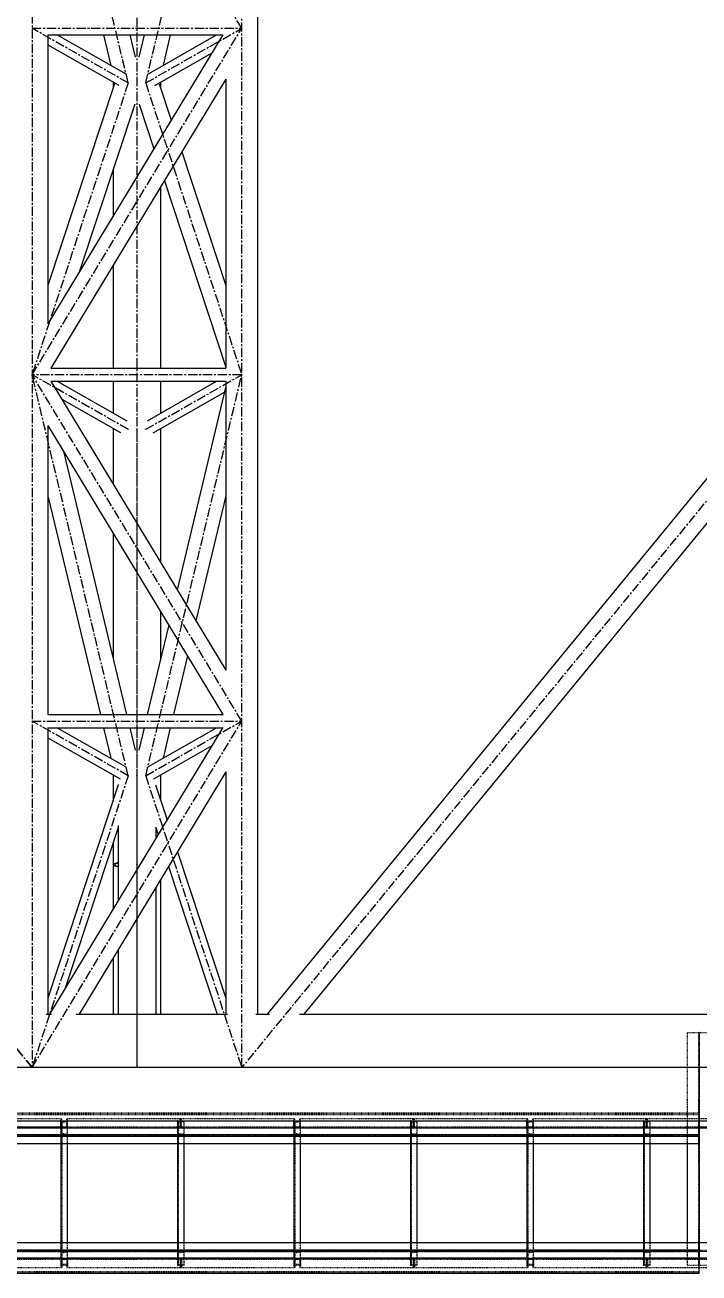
# Model space of a CAD drawing. Header units: millimetres. Extents: x 5143 to 30813, y 232 to 21408.
# Drawn here: x 18359 to 18937, y 15564 to 16635 of the extents above; entities that cross this region are included whole.
import ezdxf

# ---------------------------------------------------------------- set-up
doc = ezdxf.new("R2010")
doc.units = ezdxf.units.MM
doc.header["$LTSCALE"] = 0.25
for name, pattern in [('CENTER', [50.8, 31.75, -6.35, 6.35, -6.35]), ('XKITLINE00', [0]), ('XKITLINE02', [4, 2, -2]), ('XKITLINE03', [6, 3, -1, 1, -1])]:
    doc.linetypes.add(name, pattern=pattern)

msp = doc.modelspace()

# ---------------------------------------------------------------- linework, layer by layer
at = {"color": 8, "linetype": 'CENTER'}
for p, q in [((20005, 17520), (18545, 15740.3)), ((18545, 16632.2), (18365, 16929.1)), ((18447.5, 16585.3), (18365, 16929.1)), ((18462.5, 16585.3), (18545, 16929.1)), ((18365, 16860.1), (18365, 15740.3)), ((18545, 15740.3), (18545, 16860.1)), ((18455, 16806.3), (18455, 15914.4)), ((18365, 15740.3), (17635, 16630.1)), ((17635, 16630.1), (18365, 15740.3)), ((18365, 16334.9), (18545, 16632.2)), ((18365, 16632.2), (18545, 16632.2)), ((18447.5, 16585.3), (18365, 16632.2)), ((18462.5, 16585.3), (18545, 16632.2)), ((18447.5, 16585.3), (18365, 16334.9)), ((18462.5, 16585.3), (18545, 16334.9)), ((18545, 16037.6), (18365, 16334.9)), ((18447.5, 15990.7), (18365, 16334.9)), ((18545, 16334.9), (18365, 16334.9)), ((18447.5, 16288), (18365, 16334.9)), ((18462.5, 15990.7), (18545, 16334.9)), ((18462.5, 16288), (18545, 16334.9)), ((18455, 16288), (18455, 15740.3)), ((18365, 15740.3), (18545, 16037.6)), ((18365, 16037.6), (18545, 16037.6)), ((18447.5, 15990.7), (18365, 16037.6)), ((18462.5, 15990.7), (18545, 16037.6)), ((18447.5, 15990.7), (18365, 15740.3)), ((18455, 15990.7), (18455, 15740.3)), ((18462.5, 15990.7), (18545, 15740.3)), ((20275, 15740.3), (17635, 15740.3)), ((18455, 15740.3), (17635, 15740.3)), ((20245, 15740.3), (17635, 15740.3)), ((19275, 15740.3), (18455, 15740.3))]:
    msp.add_line(p, q, dxfattribs=at)
at = {"color": 8, "linetype": 'XKITLINE00'}
for p, q in [((18558.6, 16860.1), (18558.6, 15786)), ((18528.8, 16626.6), (18378.6, 16378.5)), ((18378.6, 16626.6), (18378.6, 16378.5)), ((18378.6, 16626.5), (18528.8, 16626.5)), ((18386.5, 16626.5), (18445.5, 16593)), ((18426.3, 16626.5), (18432.6, 16600.3)), ((18448.9, 16626.5), (18453.4, 16607.4)), ((18461.1, 16626.5), (18456.5, 16607.3)), ((18464.8, 16593.1), (18523.4, 16626.5)), ((18483.6, 16626.5), (18477.4, 16600.3)), ((19259.3, 16630.1), (18566.7, 15786)), ((18378.6, 16617.9), (18439.4, 16583.3)), ((18470.4, 16583.2), (18519.5, 16611.1)), ((19275, 16610.9), (18598.2, 15786)), ((18435.7, 16584.5), (18378.6, 16411.3)), ((18531.3, 16588.5), (18381.2, 16340.6)), ((18434.7, 16586), (18434.7, 16581.4)), ((18474.2, 16584.6), (18484.5, 16553.4)), ((18475.3, 16586), (18475.3, 16581.4)), ((18531.3, 16588.5), (18531.3, 16340.6)), ((18453.1, 16567.2), (18405.5, 16422.9)), ((18457, 16567), (18469.6, 16528.7)), ((18493.5, 16526.1), (18531.3, 16411.3)), ((18434.7, 16511.4), (18434.7, 16471.1)), ((18478.6, 16501.4), (18531.3, 16341.3)), ((18475.3, 16496), (18475.3, 16340.6)), ((18434.7, 16428.9), (18434.7, 16340.6)), ((18381.1, 16340.6), (18531.4, 16340.6)), ((18381.1, 16329.3), (18531.3, 16081.2)), ((18381.2, 16329.2), (18531.3, 16329.2)), ((18386.5, 16329.2), (18446.4, 16295.2)), ((18434.7, 16329.2), (18434.7, 16301.8)), ((18464, 16295.4), (18523.4, 16329.2)), ((18475.3, 16329.2), (18475.3, 16301.8)), ((18531.3, 16324.9), (18489.5, 16150.3)), ((18531.3, 16329.3), (18531.3, 16081.2)), ((18468.8, 16285), (18530.1, 16319.9)), ((18390.5, 16313.8), (18440.9, 16285.2)), ((18378.6, 16291.2), (18528.8, 16043.3)), ((18378.6, 16291.2), (18378.6, 16043.3)), ((18434.7, 16288.7), (18434.7, 16240.8)), ((18475.3, 16288.7), (18475.3, 16173.8)), ((18392, 16269.2), (18446.1, 16043.3)), ((18378.6, 16230.9), (18423.6, 16043.3)), ((18531.3, 16230.9), (18505.6, 16123.7)), ((18434.7, 16198.7), (18434.7, 16091.1)), ((18475.3, 16131.6), (18475.3, 16091)), ((18482.3, 16120.1), (18463.8, 16043.3)), ((18498.4, 16093.5), (18486.4, 16043.3)), ((18378.6, 16043.3), (18528.9, 16043.3)), ((18378.6, 16032), (18378.6, 15786)), ((18378.6, 16031.9), (18528.8, 16031.9)), ((18528.8, 16032), (18379.9, 15786)), ((18386.5, 16031.9), (18445.4, 15998.4)), ((18426.4, 16031.9), (18432.6, 16005.7)), ((18448.9, 16031.9), (18453.5, 16012.7)), ((18461.1, 16031.9), (18456.5, 16012.5)), ((18464.8, 15998.5), (18523.4, 16031.9)), ((18483.6, 16031.9), (18477.4, 16005.7)), ((18378.6, 16023.3), (18440.5, 15988.1)), ((18469.4, 15988), (18519.5, 16016.5)), ((18531.3, 15993.9), (18405.4, 15786)), ((18531.3, 15993.9), (18531.3, 15786)), ((18439, 15983), (18378.6, 15799.9)), ((18434.7, 15991.4), (18434.7, 15970)), ((18438.9, 15983.1), (18438.9, 15982.7)), ((18471, 15983), (18480.9, 15952.8)), ((18475.3, 15991.4), (18475.3, 15969.9)), ((18438.9, 15946.3), (18393.4, 15808.3)), ((18438.9, 15948.1), (18438.9, 15883.4)), ((18471.1, 15946.6), (18471.1, 15936.6)), ((18471.1, 15946.4), (18473.2, 15940.1)), ((18434.7, 15933.6), (18434.7, 15914.4)), ((18489.9, 15925.5), (18531.3, 15799.8)), ((18435, 15914.9), (18434.7, 15914.4)), ((18434.7, 15914.4), (18435, 15913.9)), ((18434.7, 15914.4), (18434.7, 15876.5)), ((18435, 15914.9), (18435.9, 15915.3)), ((18435, 15913.9), (18435.9, 15913.5)), ((18435.9, 15915.3), (18437.4, 15915.8)), ((18436.2, 15914.8), (18435.9, 15914.4)), ((18435.9, 15914.4), (18436.2, 15914)), ((18435.9, 15913.5), (18437.4, 15913)), ((18436.2, 15914.8), (18437, 15915.3)), ((18436.2, 15914), (18437, 15913.5)), ((18437, 15915.3), (18438.4, 15915.7)), ((18437, 15913.5), (18438.4, 15913.1)), ((18437.4, 15915.8), (18438.9, 15916)), ((18437.4, 15913), (18438.9, 15912.8)), ((18438.4, 15915.7), (18438.9, 15915.8)), ((18438.4, 15913.1), (18438.9, 15913)), ((18482.2, 15912.8), (18524, 15786)), ((18475.3, 15901.4), (18475.3, 15786)), ((18471.1, 15894.5), (18471.1, 15786)), ((18434.7, 15834.3), (18434.7, 15786)), ((18438.9, 15841.2), (18438.9, 15786)), ((18377.2, 15786), (18381.7, 15786)), ((18402.7, 15786), (18532.8, 15786)), ((18557.2, 15786), (18568.7, 15786)), ((18594.4, 15786), (19955.4, 15786)), ((17635, 15694.6), (20275, 15694.6))]:
    msp.add_line(p, q, dxfattribs=at)
at = {"color": 3, "linetype": 'XKITLINE02'}
for p, q in [((18927.5, 15770.3), (18947.5, 15770.3)), ((18927.5, 15570.6), (18927.5, 15770.3)), ((18937.2, 15570.6), (18937.2, 15770.3)), ((18292.7, 15696.6), (18390.4, 15696.6)), ((18337.5, 15701.3), (18937.5, 15701.3)), ((18337.5, 15700.4), (18937.5, 15700.4)), ((18337.5, 15699.9), (18937.5, 15699.9)), ((18389.8, 15688.6), (18389.8, 15696.6)), ((18390, 15694.6), (18395.5, 15694.6)), ((18390, 15682.6), (18390, 15694.6)), ((18390, 15590.1), (18390, 15694.6)), ((18390, 15694.6), (18395.5, 15694.6)), ((18390.4, 15689.4), (18390.4, 15696.6)), ((18390.7, 15570.6), (18390.7, 15694.6)), ((18390.7, 15693.5), (18395.5, 15693.9)), ((18390.7, 15683.6), (18390.7, 15693.5)), ((18394.9, 15689.4), (18394.9, 15696.6)), ((18394.9, 15696.6), (18492.7, 15696.6)), ((18395.5, 15688.6), (18395.5, 15696.6)), ((18395.5, 15693.9), (18395.5, 15694.6)), ((18395.5, 15570.6), (18395.5, 15694.6)), ((18490, 15694.6), (18495.5, 15694.6)), ((18490, 15682.6), (18490, 15694.6)), ((18490, 15590.1), (18490, 15694.6)), ((18490, 15694.6), (18495.5, 15694.6)), ((18490.7, 15570.6), (18490.7, 15694.6)), ((18490.7, 15693.5), (18495.5, 15693.9)), ((18490.7, 15683.6), (18490.7, 15693.5)), ((18492.2, 15689.4), (18492.2, 15696.6)), ((18492.7, 15688.6), (18492.7, 15696.6)), ((18492.7, 15696.6), (18590.4, 15696.6)), ((18492.7, 15688.6), (18492.7, 15696.6)), ((18493.3, 15689.4), (18493.3, 15696.6)), ((18495.5, 15693.9), (18495.5, 15694.6)), ((18495.5, 15570.6), (18495.5, 15694.6)), ((18589.8, 15688.6), (18589.8, 15696.6)), ((18590, 15694.6), (18595.5, 15694.6)), ((18590, 15682.6), (18590, 15694.6)), ((18590, 15590.1), (18590, 15694.6)), ((18590, 15694.6), (18595.5, 15694.6)), ((18590.4, 15689.4), (18590.4, 15696.6)), ((18590.7, 15570.6), (18590.7, 15694.6)), ((18590.7, 15693.5), (18595.5, 15693.9)), ((18590.7, 15683.6), (18590.7, 15693.5)), ((18594.9, 15689.4), (18594.9, 15696.6)), ((18594.9, 15696.6), (18692.7, 15696.6)), ((18595.5, 15688.6), (18595.5, 15696.6)), ((18595.5, 15693.9), (18595.5, 15694.6)), ((18595.5, 15570.6), (18595.5, 15694.6)), ((18690, 15694.6), (18695.5, 15694.6)), ((18690, 15682.6), (18690, 15694.6)), ((18690, 15590.1), (18690, 15694.6)), ((18690, 15694.6), (18695.5, 15694.6)), ((18690.7, 15570.6), (18690.7, 15694.6)), ((18690.7, 15693.5), (18695.5, 15693.9)), ((18690.7, 15683.6), (18690.7, 15693.5)), ((18692.2, 15689.4), (18692.2, 15696.6)), ((18692.7, 15688.6), (18692.7, 15696.6)), ((18692.7, 15696.6), (18790.4, 15696.6)), ((18692.7, 15688.6), (18692.7, 15696.6)), ((18693.3, 15689.4), (18693.3, 15696.6)), ((18695.5, 15693.9), (18695.5, 15694.6)), ((18695.5, 15570.6), (18695.5, 15694.6)), ((18789.8, 15688.6), (18789.8, 15696.6)), ((18790, 15694.6), (18795.5, 15694.6)), ((18790, 15682.6), (18790, 15694.6)), ((18790, 15590.1), (18790, 15694.6)), ((18790, 15694.6), (18795.5, 15694.6)), ((18790.4, 15689.4), (18790.4, 15696.6)), ((18790.7, 15570.6), (18790.7, 15694.6)), ((18790.7, 15693.5), (18795.5, 15693.9)), ((18790.7, 15683.6), (18790.7, 15693.5)), ((18794.9, 15689.4), (18794.9, 15696.6)), ((18794.9, 15696.6), (18892.7, 15696.6)), ((18795.5, 15688.6), (18795.5, 15696.6)), ((18795.5, 15693.9), (18795.5, 15694.6)), ((18795.5, 15570.6), (18795.5, 15694.6)), ((18890, 15694.6), (18895.5, 15694.6)), ((18890, 15682.6), (18890, 15694.6)), ((18890, 15590.1), (18890, 15694.6)), ((18890, 15694.6), (18895.5, 15694.6)), ((18890.7, 15570.6), (18890.7, 15694.6)), ((18890.7, 15693.5), (18895.5, 15693.9)), ((18890.7, 15683.6), (18890.7, 15693.5)), ((18892.2, 15689.4), (18892.2, 15696.6)), ((18892.7, 15688.6), (18892.7, 15696.6)), ((18892.7, 15696.6), (18990.4, 15696.6)), ((18892.7, 15688.6), (18892.7, 15696.6)), ((18893.3, 15689.4), (18893.3, 15696.6)), ((18895.5, 15693.9), (18895.5, 15694.6)), ((18895.5, 15570.6), (18895.5, 15694.6)), ((18937.5, 15694.6), (18937.5, 15701.3)), ((18292.7, 15688.6), (18395.6, 15688.6)), ((18293.3, 15689.4), (18395.6, 15689.4)), ((18337.5, 15689.4), (18395.6, 15689.4)), ((18337.5, 15688.6), (18389.8, 15688.6)), ((18337.5, 15682.6), (18937.5, 15682.6)), ((18337.5, 15682.6), (18937.5, 15682.6)), ((18337.5, 15682.1), (18937.5, 15682.1)), ((18389.7, 15689.4), (18389.7, 15688.6)), ((18389.7, 15689.4), (18492.2, 15689.4)), ((18389.7, 15688.6), (18492.7, 15688.6)), ((18390, 15682.6), (18395.5, 15682.6)), ((18390.7, 15683.6), (18395.5, 15683.3)), ((18395.5, 15682.6), (18395.5, 15683.3)), ((18395.6, 15689.4), (18395.6, 15688.6)), ((18486.9, 15689.4), (18486.9, 15688.6)), ((18490, 15688.6), (18492.7, 15688.6)), ((18490, 15682.6), (18495.5, 15682.6)), ((18490.7, 15683.6), (18495.5, 15683.3)), ((18492.7, 15688.6), (18595.6, 15688.6)), ((18493.3, 15689.4), (18595.6, 15689.4)), ((18495.5, 15682.6), (18495.5, 15683.3)), ((18498.6, 15689.4), (18498.6, 15688.6)), ((18589.7, 15689.4), (18589.7, 15688.6)), ((18589.7, 15689.4), (18692.2, 15689.4)), ((18589.7, 15688.6), (18692.7, 15688.6)), ((18590, 15682.6), (18595.5, 15682.6)), ((18590.7, 15683.6), (18595.5, 15683.3)), ((18595.5, 15682.6), (18595.5, 15683.3)), ((18595.6, 15689.4), (18595.6, 15688.6)), ((18686.9, 15689.4), (18686.9, 15688.6)), ((18690, 15688.6), (18692.7, 15688.6)), ((18690, 15682.6), (18695.5, 15682.6)), ((18690.7, 15683.6), (18695.5, 15683.3)), ((18692.7, 15688.6), (18795.6, 15688.6)), ((18693.3, 15689.4), (18795.6, 15689.4)), ((18695.5, 15682.6), (18695.5, 15683.3)), ((18698.6, 15689.4), (18698.6, 15688.6)), ((18789.7, 15689.4), (18789.7, 15688.6)), ((18789.7, 15689.4), (18892.2, 15689.4)), ((18789.7, 15688.6), (18892.7, 15688.6)), ((18790, 15682.6), (18795.5, 15682.6)), ((18790.7, 15683.6), (18795.5, 15683.3)), ((18795.5, 15682.6), (18795.5, 15683.3)), ((18795.6, 15689.4), (18795.6, 15688.6)), ((18886.9, 15689.4), (18886.9, 15688.6)), ((18890, 15688.6), (18892.7, 15688.6)), ((18890, 15682.6), (18895.5, 15682.6)), ((18890.7, 15683.6), (18895.5, 15683.3)), ((18892.7, 15688.6), (18995.6, 15688.6)), ((18893.3, 15689.4), (18994.9, 15689.4)), ((18895.5, 15682.6), (18895.5, 15683.3)), ((18898.6, 15689.4), (18898.6, 15688.6)), ((18937.5, 15689.4), (18995.6, 15689.4)), ((18937.5, 15681.3), (18937.5, 15682.6)), ((18337.5, 15681.7), (18937.5, 15681.7)), ((18390, 15570.6), (18390, 15590.1)), ((18395.5, 15570.6), (18395.5, 15590.1)), ((18490, 15570.6), (18490, 15590.1)), ((18495.5, 15570.6), (18495.5, 15590.1)), ((18590, 15570.6), (18590, 15590.1)), ((18595.5, 15570.6), (18595.5, 15590.1)), ((18690, 15570.6), (18690, 15590.1)), ((18695.5, 15570.6), (18695.5, 15590.1)), ((18790, 15570.6), (18790, 15590.1)), ((18795.5, 15570.6), (18795.5, 15590.1)), ((18890, 15570.6), (18890, 15590.1)), ((18895.5, 15570.6), (18895.5, 15590.1)), ((18927.5, 15570.6), (18927.5, 15590.1)), ((18292.7, 15576.6), (18395.6, 15576.6)), ((18293.3, 15575.8), (18395.6, 15575.8)), ((18337.5, 15583.4), (18937.5, 15583.4)), ((18337.5, 15583), (18937.5, 15583)), ((18337.5, 15582.6), (18937.5, 15582.6)), ((18337.5, 15582.5), (18937.5, 15582.5)), ((18389.7, 15576.6), (18492.7, 15576.6)), ((18389.7, 15576.6), (18389.7, 15575.8)), ((18389.7, 15575.8), (18492.2, 15575.8)), ((18389.8, 15576.6), (18389.8, 15568.6)), ((18390, 15582.6), (18395.5, 15582.6)), ((18390, 15570.6), (18390, 15582.6)), ((18390.4, 15575.8), (18390.4, 15568.6)), ((18390.7, 15581.5), (18395.5, 15581.9)), ((18390.7, 15571.6), (18390.7, 15581.5)), ((18394.9, 15575.8), (18394.9, 15568.6)), ((18395.5, 15581.9), (18395.5, 15582.6)), ((18395.5, 15576.6), (18395.5, 15568.6)), ((18395.6, 15576.6), (18395.6, 15575.8)), ((18486.9, 15576.6), (18486.9, 15575.8)), ((18490, 15582.6), (18495.5, 15582.6)), ((18490, 15570.6), (18490, 15582.6)), ((18490.7, 15581.5), (18495.5, 15581.9)), ((18490.7, 15571.6), (18490.7, 15581.5)), ((18492.2, 15575.8), (18492.2, 15568.6)), ((18492.7, 15568.6), (18492.7, 15576.6)), ((18492.7, 15576.6), (18595.6, 15576.6)), ((18492.7, 15568.6), (18492.7, 15576.6)), ((18493.3, 15575.8), (18595.6, 15575.8)), ((18493.3, 15575.8), (18493.3, 15568.6)), ((18495.5, 15581.9), (18495.5, 15582.6)), ((18498.6, 15576.6), (18498.6, 15575.8)), ((18589.7, 15576.6), (18692.7, 15576.6)), ((18589.7, 15576.6), (18589.7, 15575.8)), ((18589.7, 15575.8), (18692.2, 15575.8)), ((18589.8, 15576.6), (18589.8, 15568.6)), ((18590, 15582.6), (18595.5, 15582.6)), ((18590, 15570.6), (18590, 15582.6)), ((18590.4, 15575.8), (18590.4, 15568.6)), ((18590.7, 15581.5), (18595.5, 15581.9)), ((18590.7, 15571.6), (18590.7, 15581.5)), ((18594.9, 15575.8), (18594.9, 15568.6)), ((18595.5, 15581.9), (18595.5, 15582.6)), ((18595.5, 15576.6), (18595.5, 15568.6)), ((18595.6, 15576.6), (18595.6, 15575.8)), ((18686.9, 15576.6), (18686.9, 15575.8)), ((18690, 15582.6), (18695.5, 15582.6)), ((18690, 15570.6), (18690, 15582.6)), ((18690.7, 15581.5), (18695.5, 15581.9)), ((18690.7, 15571.6), (18690.7, 15581.5)), ((18692.2, 15575.8), (18692.2, 15568.6)), ((18692.7, 15568.6), (18692.7, 15576.6)), ((18692.7, 15576.6), (18795.6, 15576.6)), ((18692.7, 15568.6), (18692.7, 15576.6)), ((18693.3, 15575.8), (18795.6, 15575.8)), ((18693.3, 15575.8), (18693.3, 15568.6)), ((18695.5, 15581.9), (18695.5, 15582.6)), ((18698.6, 15576.6), (18698.6, 15575.8)), ((18789.7, 15576.6), (18892.7, 15576.6)), ((18789.7, 15576.6), (18789.7, 15575.8)), ((18789.7, 15575.8), (18892.2, 15575.8)), ((18789.8, 15576.6), (18789.8, 15568.6)), ((18790, 15582.6), (18795.5, 15582.6)), ((18790, 15570.6), (18790, 15582.6)), ((18790.4, 15575.8), (18790.4, 15568.6)), ((18790.7, 15581.5), (18795.5, 15581.9)), ((18790.7, 15571.6), (18790.7, 15581.5)), ((18794.9, 15575.8), (18794.9, 15568.6)), ((18795.5, 15581.9), (18795.5, 15582.6)), ((18795.5, 15576.6), (18795.5, 15568.6)), ((18795.6, 15576.6), (18795.6, 15575.8)), ((18886.9, 15576.6), (18886.9, 15575.8)), ((18890, 15582.6), (18895.5, 15582.6)), ((18890, 15570.6), (18890, 15582.6)), ((18890.7, 15581.5), (18895.5, 15581.9)), ((18890.7, 15571.6), (18890.7, 15581.5)), ((18892.2, 15575.8), (18892.2, 15568.6)), ((18892.7, 15568.6), (18892.7, 15576.6)), ((18892.7, 15576.6), (18995.6, 15576.6)), ((18892.7, 15568.6), (18892.7, 15576.6)), ((18893.3, 15575.8), (18995.6, 15575.8)), ((18893.3, 15575.8), (18893.3, 15568.6)), ((18895.5, 15581.9), (18895.5, 15582.6)), ((18898.6, 15576.6), (18898.6, 15575.8)), ((18937.5, 15582.6), (18937.5, 15583.9)), ((18937.5, 15582.6), (18937.5, 15583.9)), ((18937.5, 15583.4), (19537.5, 15583.4)), ((18937.5, 15582.6), (19537.5, 15582.6)), ((18292.7, 15568.6), (18390.4, 15568.6)), ((18337.5, 15565.3), (18937.5, 15565.3)), ((18337.5, 15564.7), (18937.5, 15564.7)), ((18390, 15570.6), (18395.5, 15570.6)), ((18390, 15570.6), (18395.5, 15570.6)), ((18390.7, 15571.6), (18395.5, 15571.3)), ((18394.9, 15568.6), (18492.7, 15568.6)), ((18395.5, 15570.6), (18395.5, 15571.3)), ((18490, 15570.6), (18495.5, 15570.6)), ((18490, 15570.6), (18495.5, 15570.6)), ((18490.7, 15571.6), (18495.5, 15571.3)), ((18492.7, 15568.6), (18590.4, 15568.6)), ((18495.5, 15570.6), (18495.5, 15571.3)), ((18590, 15570.6), (18595.5, 15570.6)), ((18590, 15570.6), (18595.5, 15570.6)), ((18590.7, 15571.6), (18595.5, 15571.3)), ((18594.9, 15568.6), (18692.7, 15568.6)), ((18595.5, 15570.6), (18595.5, 15571.3)), ((18690, 15570.6), (18695.5, 15570.6)), ((18690, 15570.6), (18695.5, 15570.6)), ((18690.7, 15571.6), (18695.5, 15571.3)), ((18692.7, 15568.6), (18790.4, 15568.6)), ((18695.5, 15570.6), (18695.5, 15571.3)), ((18790, 15570.6), (18795.5, 15570.6)), ((18790, 15570.6), (18795.5, 15570.6)), ((18790.7, 15571.6), (18795.5, 15571.3)), ((18794.9, 15568.6), (18892.7, 15568.6)), ((18795.5, 15570.6), (18795.5, 15571.3)), ((18890, 15570.6), (18895.5, 15570.6)), ((18890, 15570.6), (18895.5, 15570.6)), ((18890.7, 15571.6), (18895.5, 15571.3)), ((18892.7, 15568.6), (18990.4, 15568.6)), ((18895.5, 15570.6), (18895.5, 15571.3)), ((18927.5, 15570.6), (18947.5, 15570.6))]:
    msp.add_line(p, q, dxfattribs=at)
at = {"color": 1, "linetype": 'XKITLINE03'}
for p, q in [((18937.5, 15770.3), (18937.5, 15570.6)), ((18390, 15570.6), (18390, 15694.6)), ((18490, 15570.6), (18490, 15694.6)), ((18590, 15570.6), (18590, 15694.6)), ((18690, 15570.6), (18690, 15694.6)), ((18790, 15570.6), (18790, 15694.6)), ((18890, 15570.6), (18890, 15694.6)), ((18292.7, 15688.6), (18389.8, 15688.6)), ((18337.5, 15688.6), (18937.5, 15688.6)), ((18937.5, 15682.6), (18337.5, 15682.6)), ((18395.5, 15688.6), (18492.7, 15688.6)), ((18492.7, 15688.6), (18589.8, 15688.6)), ((18595.5, 15688.6), (18692.7, 15688.6)), ((18692.7, 15688.6), (18789.8, 15688.6)), ((18795.5, 15688.6), (18892.7, 15688.6)), ((18892.7, 15688.6), (18989.8, 15688.6)), ((18389.8, 15576.6), (18292.7, 15576.6)), ((18337.5, 15582.6), (18937.5, 15582.6)), ((18337.5, 15576.6), (18937.5, 15576.6)), ((18492.7, 15576.6), (18395.5, 15576.6)), ((18589.8, 15576.6), (18492.7, 15576.6)), ((18692.7, 15576.6), (18595.5, 15576.6)), ((18789.8, 15576.6), (18692.7, 15576.6)), ((18892.7, 15576.6), (18795.5, 15576.6)), ((18989.8, 15576.6), (18892.7, 15576.6)), ((18937.5, 15582.6), (19537.5, 15582.6))]:
    msp.add_line(p, q, dxfattribs=at)
at = {"color": 7, "linetype": 'XKITLINE00'}
for p, q in [((18937.5, 15681.3), (18937.5, 15694.6)), ((18337.5, 15681.3), (18937.5, 15681.3)), ((18337.5, 15675.1), (18937.5, 15675.1)), ((18390, 15590.1), (18390, 15675.1)), ((18395.5, 15590.1), (18395.5, 15675.1)), ((18490, 15590.1), (18490, 15675.1)), ((18495.5, 15590.1), (18495.5, 15675.1)), ((18590, 15590.1), (18590, 15675.1)), ((18595.5, 15590.1), (18595.5, 15675.1)), ((18690, 15590.1), (18690, 15675.1)), ((18695.5, 15590.1), (18695.5, 15675.1)), ((18790, 15590.1), (18790, 15675.1)), ((18795.5, 15590.1), (18795.5, 15675.1)), ((18890, 15590.1), (18890, 15675.1)), ((18895.5, 15590.1), (18895.5, 15675.1)), ((18927.5, 15590.1), (18927.5, 15675.1)), ((18937.5, 15675.1), (18937.5, 15681.3)), ((18337.5, 15590.1), (18937.5, 15590.1)), ((18937.5, 15583.9), (18937.5, 15590.1)), ((18937.5, 15583.9), (18937.5, 15590.1)), ((18937.5, 15590.1), (19537.5, 15590.1)), ((18337.5, 15583.9), (18937.5, 15583.9)), ((18937.5, 15563.9), (18937.5, 15583.9)), ((18337.5, 15563.9), (18937.5, 15563.9))]:
    msp.add_line(p, q, dxfattribs=at)
at = {"color": 8, "linetype": 'XKITLINE00'}
for centre in [(18365, 16632.2), (18365, 16632.2), (18545, 16632.2), (18545, 16632.2), (18545, 16632.2), (18545, 16632.2), (18447.5, 16585.3), (18447.5, 16585.3), (18447.5, 16585.3), (18462.5, 16585.3), (18462.5, 16585.3), (18462.5, 16585.3), (18365, 16334.9), (18365, 16334.9), (18365, 16334.9), (18365, 16334.9), (18365, 16334.9), (18365, 16334.9), (18545, 16334.9), (18545, 16334.9), (18545, 16334.9), (18545, 16334.9), (18447.5, 16288), (18455, 16288), (18462.5, 16288), (18365, 16037.6), (18365, 16037.6), (18545, 16037.6), (18545, 16037.6), (18545, 16037.6), (18545, 16037.6), (18447.5, 15990.7), (18447.5, 15990.7), (18447.5, 15990.7), (18455, 15990.7), (18462.5, 15990.7), (18462.5, 15990.7), (18462.5, 15990.7), (18455, 15914.4), (18365, 15740.3), (18365, 15740.3), (18365, 15740.3), (18365, 15740.3), (18365, 15740.3), (18455, 15740.3), (18455, 15740.3), (18455, 15740.3), (18455, 15740.3), (18545, 15740.3), (18545, 15740.3), (18545, 15740.3)]:
    msp.add_circle(centre, 0.05, dxfattribs=at)
at = {"color": 1, "linetype": 'XKITLINE00'}
for centre in [(18937.5, 15770.3), (18390, 15694.6), (18490, 15694.6), (18590, 15694.6), (18690, 15694.6), (18790, 15694.6), (18890, 15694.6), (18389.8, 15688.6), (18390, 15682.6), (18395.5, 15688.6), (18490, 15682.6), (18492.7, 15688.6), (18492.7, 15688.6), (18589.8, 15688.6), (18590, 15682.6), (18595.5, 15688.6), (18690, 15682.6), (18692.7, 15688.6), (18692.7, 15688.6), (18789.8, 15688.6), (18790, 15682.6), (18795.5, 15688.6), (18890, 15682.6), (18892.7, 15688.6), (18892.7, 15688.6), (18937.5, 15688.6), (18937.5, 15688.6), (18937.5, 15682.6), (18937.5, 15682.6), (18389.8, 15576.6), (18390, 15582.6), (18395.5, 15576.6), (18490, 15582.6), (18492.7, 15576.6), (18492.7, 15576.6), (18589.8, 15576.6), (18590, 15582.6), (18595.5, 15576.6), (18690, 15582.6), (18692.7, 15576.6), (18692.7, 15576.6), (18789.8, 15576.6), (18790, 15582.6), (18795.5, 15576.6), (18890, 15582.6), (18892.7, 15576.6), (18892.7, 15576.6), (18937.5, 15582.6), (18937.5, 15582.6), (18937.5, 15576.6), (18937.5, 15576.6), (18390, 15570.6), (18490, 15570.6), (18590, 15570.6), (18690, 15570.6), (18790, 15570.6), (18890, 15570.6), (18937.5, 15570.6)]:
    msp.add_circle(centre, 0.05, dxfattribs=at)

doc.saveas('drawing.dxf')
